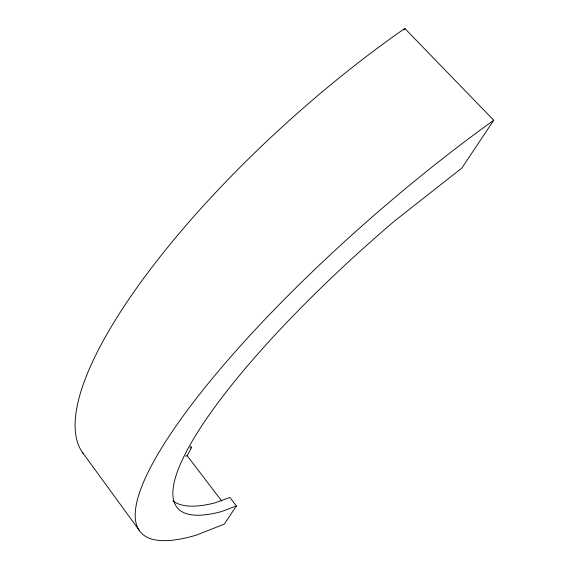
<?xml version="1.0" encoding="UTF-8"?>
<svg xmlns="http://www.w3.org/2000/svg" width="569" height="569" viewBox="0 0 569 569"><rect width="100%" height="100%" fill="white"/><g stroke="black" fill="none" stroke-linecap="round" stroke-linejoin="round"><path stroke-width="0.85" d="M403.976 30.001L404.808 28.45L493.743 120.258L461.829 168.09L394.9 220.722A341.357 75.485 -40.8 0 0 221.348 511.609L236.398 505.955L229.897 497.47L214.755 502.932A340.226 78.529 -40.9 0 1 172.827 500.82M185.43 456.167L187.13 455.677L191.611 447.511L190.565 446.146M236.398 505.955L224.278 524.127L196.134 535.194A390.242 87.142 -40.8 0 1 180.963 419.054A390.242 87.142 -40.8 0 1 493.743 120.258M189.961 447.974L191.611 447.511M187.13 455.677L221.704 501.005M82.235 452.156L139.334 530.443M83.252 453.557A379.978 113.871 -41.8 0 1 404.808 28.45"/></g></svg>
